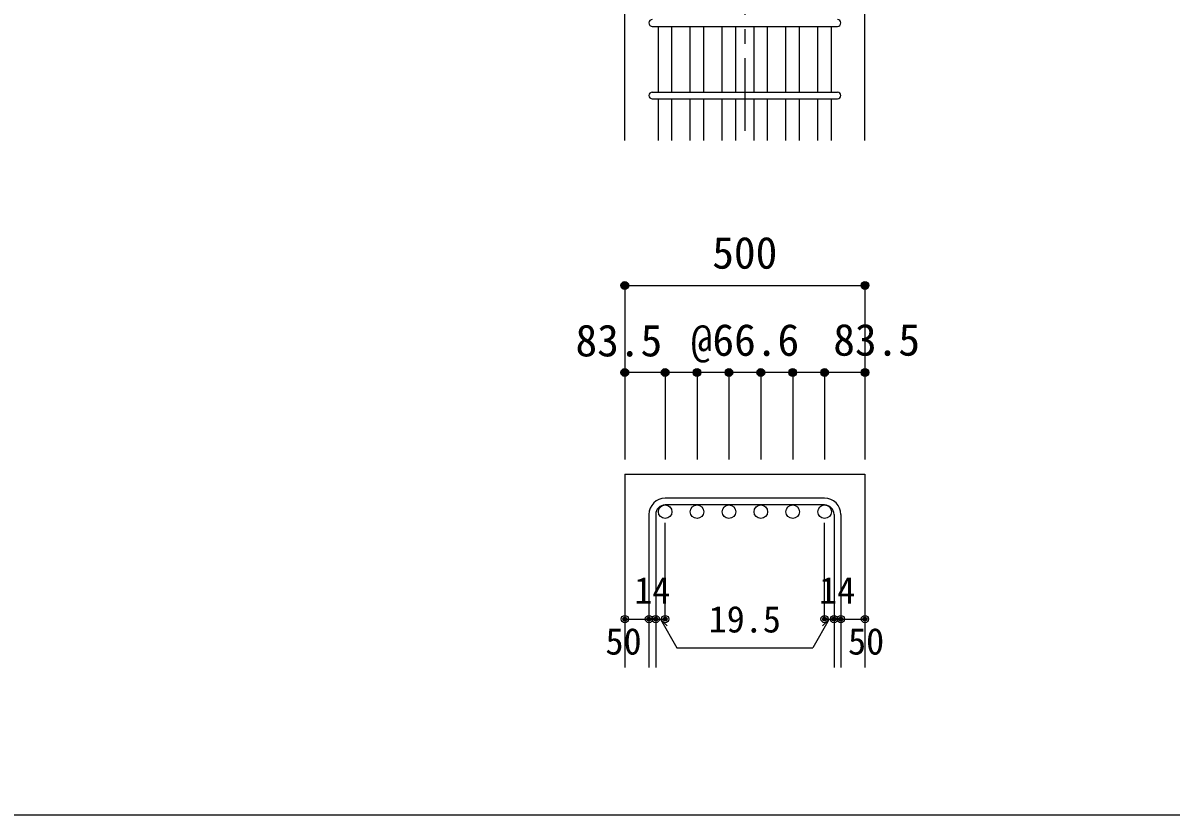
# Model space of a CAD drawing. Units: millimetres at full size, sheet at 1:30; details may follow other scales. Extents: x -5973 to 5954, y -4195 to 4201.
# Drawn here: x -942 to 1434, y 3 to 1641 of the extents above; entities that cross this region are included whole.
import ezdxf
from ezdxf.enums import TextEntityAlignment as Align

# ---------------------------------------------------------------- set-up
doc = ezdxf.new("R2010")
doc.units = ezdxf.units.MM
doc.header["$LTSCALE"] = 30
doc.header["$PDMODE"] = 32
doc.header["$PDSIZE"] = 15
doc.linetypes.add('CHAIN1', pattern=[8, 5, -1, 1, -1])
for name, color, linetype in [('0-1_躯体線', 2, 'Continuous'), ('0-5_基礎梁筋', 7, 'Continuous'), ('0-6_スタラップ筋', 7, 'Continuous'), ('0-D_寸法', 4, 'Continuous'), ('F-0_枠', 6, 'Continuous')]:
    doc.layers.add(name, color=color, linetype=linetype)
doc.styles.add('ＭＳ ゴシック', font='')
doc.styles.get('ＭＳ ゴシック').set_extended_font_data('MS Gothic')

msp = doc.modelspace()

# ---------------------------------------------------------------- linework, layer by layer
at = {"layer": '0-1_躯体線'}
for p, q in [((303.94, 1398.3), (303.94, 1798.3)), ((800.94, 1398.3), (800.94, 1798.3)), ((303.94, 708.3), (303.94, 308.3)), ((303.94, 708.3), (800.94, 708.3)), ((800.94, 708.3), (800.94, 308.3))]:
    msp.add_line(p, q, dxfattribs=at)
at = {"layer": '0-5_基礎梁筋'}
for p, q in [((373.44, 1498.3), (373.44, 1634.3)), ((401.44, 1498.3), (401.44, 1634.3)), ((439.44, 1498.3), (439.44, 1634.3)), ((467.44, 1498.3), (467.44, 1634.3)), ((505.44, 1498.3), (505.44, 1634.3)), ((533.44, 1498.3), (533.44, 1634.3)), ((571.44, 1498.3), (571.44, 1634.3)), ((599.44, 1498.3), (599.44, 1634.3)), ((637.44, 1498.3), (637.44, 1634.3)), ((665.44, 1498.3), (665.44, 1634.3)), ((703.44, 1498.3), (703.44, 1634.3)), ((731.44, 1498.3), (731.44, 1634.3)), ((373.44, 1398.3), (373.44, 1484.3)), ((401.44, 1398.3), (401.44, 1484.3)), ((439.44, 1398.3), (439.44, 1484.3)), ((467.44, 1398.3), (467.44, 1484.3)), ((505.44, 1398.3), (505.44, 1484.3)), ((533.44, 1398.3), (533.44, 1484.3)), ((571.44, 1398.3), (571.44, 1484.3)), ((599.44, 1398.3), (599.44, 1484.3)), ((637.44, 1398.3), (637.44, 1484.3)), ((665.44, 1398.3), (665.44, 1484.3)), ((703.44, 1398.3), (703.44, 1484.3)), ((731.44, 1398.3), (731.44, 1484.3))]:
    msp.add_line(p, q, dxfattribs=at)
at = {"layer": '0-5_基礎梁筋', "color": 3}
for centre in [(387.44, 630.3), (453.44, 630.3), (519.44, 630.3), (585.44, 630.3), (651.44, 630.3), (717.44, 630.3)]:
    msp.add_circle(centre, 14, dxfattribs=at)
at = {"layer": '0-6_スタラップ筋'}
for p, q in [((360.94, 1634.3), (743.94, 1634.3)), ((360.94, 1498.3), (743.94, 1498.3)), ((360.94, 1484.3), (743.94, 1484.3)), ((717.44, 658.3), (387.44, 658.3)), ((717.44, 644.3), (387.44, 644.3)), ((353.94, 624.8), (353.94, 308.3)), ((367.94, 624.8), (367.94, 308.3)), ((736.94, 624.8), (736.94, 308.3)), ((750.94, 624.8), (750.94, 308.3))]:
    msp.add_line(p, q, dxfattribs=at)
for centre, radius, start, end in [((360.94, 1641.3), 7, 90, 270), ((743.94, 1641.3), 7, 270, 90), ((360.94, 1491.3), 7, 90, 270), ((743.94, 1491.3), 7, 270, 90), ((387.44, 624.8), 33.5, 90, 180), ((387.44, 624.8), 19.5, 90, 180), ((717.44, 624.8), 33.5, 0, 90), ((717.44, 624.8), 19.5, 0, 90)]:
    msp.add_arc(centre, radius, start, end, dxfattribs=at)
at = {"layer": '0-D_寸法', "linetype": 'CHAIN1'}
msp.add_line((552.44, 3248.3), (552.44, 1398.3), dxfattribs=at)
at = {"layer": '0-D_寸法'}
for p, q in [((303.94, 1098.3), (303.94, 918.3)), ((303.94, 1098.3), (800.94, 1098.3)), ((800.94, 1098.3), (800.94, 918.3)), ((387.44, 918.3), (303.94, 918.3)), ((303.94, 918.3), (303.94, 738.3)), ((552.44, 918.3), (387.44, 918.3)), ((387.44, 918.3), (387.44, 738.3)), ((453.44, 918.3), (453.44, 738.3)), ((519.44, 918.3), (519.44, 738.3)), ((717.44, 918.3), (552.44, 918.3)), ((585.44, 918.3), (585.44, 738.3)), ((651.44, 918.3), (651.44, 738.3)), ((800.94, 918.3), (717.44, 918.3)), ((717.44, 918.3), (717.44, 738.3)), ((800.94, 918.3), (800.94, 738.3)), ((387.44, 408.3), (387.44, 607.63)), ((717.44, 408.3), (717.44, 607.63)), ((303.94, 408.3), (353.94, 408.3)), ((353.94, 408.3), (387.44, 408.3)), ((377.69, 408.3), (391.83, 394.16)), ((377.69, 408.3), (411.91, 349.02)), ((727.19, 408.3), (692.96, 349.02)), ((727.19, 408.3), (713.04, 394.16)), ((717.44, 408.3), (800.94, 408.3)), ((736.94, 408.3), (750.94, 408.3)), ((411.91, 349.02), (692.96, 349.02))]:
    msp.add_line(p, q, dxfattribs=at)
msp.add_lwpolyline([(800.94, 1098.3), (800.94, 918.3), (800.94, 738.3)], dxfattribs=at)
for centre, radius in [((303.94, 1098.3), 8), ((303.94, 1098.3), 7.2), ((303.94, 1098.3), 6.4), ((303.94, 1098.3), 5.6), ((303.94, 1098.3), 4.8), ((303.94, 1098.3), 4), ((303.94, 1098.3), 3.2), ((303.94, 1098.3), 2.4), ((303.94, 1098.3), 1.6), ((303.94, 1098.3), 0.8), ((800.94, 1098.3), 8), ((800.94, 1098.3), 7.2), ((800.94, 1098.3), 6.4), ((800.94, 1098.3), 5.6), ((800.94, 1098.3), 4.8), ((800.94, 1098.3), 4), ((800.94, 1098.3), 3.2), ((800.94, 1098.3), 2.4), ((800.94, 1098.3), 1.6), ((800.94, 1098.3), 0.8), ((303.94, 918.3), 8), ((303.94, 918.3), 7.2), ((303.94, 918.3), 6.4), ((303.94, 918.3), 5.6), ((303.94, 918.3), 4.8), ((303.94, 918.3), 4), ((303.94, 918.3), 3.2), ((303.94, 918.3), 2.4), ((303.94, 918.3), 1.6), ((303.94, 918.3), 0.8), ((387.44, 918.3), 8), ((387.44, 918.3), 7.2), ((387.44, 918.3), 6.4), ((387.44, 918.3), 5.6), ((387.44, 918.3), 4.8), ((387.44, 918.3), 4), ((387.44, 918.3), 3.2), ((387.44, 918.3), 2.4), ((387.44, 918.3), 1.6), ((387.44, 918.3), 0.8), ((453.44, 918.3), 8), ((453.44, 918.3), 7.2), ((453.44, 918.3), 6.4), ((453.44, 918.3), 5.6), ((453.44, 918.3), 4.8), ((453.44, 918.3), 4), ((453.44, 918.3), 3.2), ((453.44, 918.3), 2.4), ((453.44, 918.3), 1.6), ((453.44, 918.3), 0.8), ((519.44, 918.3), 8), ((519.44, 918.3), 7.2), ((519.44, 918.3), 6.4), ((519.44, 918.3), 5.6), ((519.44, 918.3), 4.8), ((519.44, 918.3), 4), ((519.44, 918.3), 3.2), ((519.44, 918.3), 2.4), ((519.44, 918.3), 1.6), ((519.44, 918.3), 0.8), ((585.44, 918.3), 8), ((585.44, 918.3), 7.2), ((585.44, 918.3), 6.4), ((585.44, 918.3), 5.6), ((585.44, 918.3), 4.8), ((585.44, 918.3), 4), ((585.44, 918.3), 3.2), ((585.44, 918.3), 2.4), ((585.44, 918.3), 1.6), ((585.44, 918.3), 0.8), ((651.44, 918.3), 8), ((651.44, 918.3), 7.2), ((651.44, 918.3), 6.4), ((651.44, 918.3), 5.6), ((651.44, 918.3), 4.8), ((651.44, 918.3), 4), ((651.44, 918.3), 3.2), ((651.44, 918.3), 2.4), ((651.44, 918.3), 1.6), ((651.44, 918.3), 0.8), ((717.44, 918.3), 8), ((717.44, 918.3), 7.2), ((717.44, 918.3), 6.4), ((717.44, 918.3), 5.6), ((717.44, 918.3), 4.8), ((717.44, 918.3), 4), ((717.44, 918.3), 3.2), ((717.44, 918.3), 2.4), ((717.44, 918.3), 1.6), ((717.44, 918.3), 0.8), ((800.94, 918.3), 8), ((800.94, 918.3), 7.2), ((800.94, 918.3), 6.4), ((800.94, 918.3), 5.6), ((800.94, 918.3), 4.8), ((800.94, 918.3), 4), ((800.94, 918.3), 3.2), ((800.94, 918.3), 2.4), ((800.94, 918.3), 1.6), ((800.94, 918.3), 0.8), ((303.94, 408.3), 4), ((303.94, 408.3), 3.6), ((303.94, 408.3), 3.2), ((303.94, 408.3), 2.8), ((303.94, 408.3), 2.4), ((303.94, 408.3), 2), ((303.94, 408.3), 1.6), ((303.94, 408.3), 1.2), ((303.94, 408.3), 0.8), ((303.94, 408.3), 0.4), ((353.94, 408.3), 4), ((353.94, 408.3), 3.6), ((353.94, 408.3), 3.2), ((353.94, 408.3), 2.8), ((353.94, 408.3), 2.4), ((353.94, 408.3), 2), ((353.94, 408.3), 1.6), ((353.94, 408.3), 1.2), ((353.94, 408.3), 0.8), ((353.94, 408.3), 0.4), ((367.94, 408.3), 4), ((367.94, 408.3), 3.6), ((367.94, 408.3), 3.2), ((367.94, 408.3), 2.8), ((367.94, 408.3), 2.4), ((367.94, 408.3), 2), ((367.94, 408.3), 1.6), ((367.94, 408.3), 1.2), ((367.94, 408.3), 0.8), ((367.94, 408.3), 0.4), ((387.44, 408.3), 4), ((387.44, 408.3), 3.6), ((387.44, 408.3), 3.2), ((387.44, 408.3), 2.8), ((387.44, 408.3), 2.4), ((387.44, 408.3), 2), ((387.44, 408.3), 1.6), ((387.44, 408.3), 1.2), ((387.44, 408.3), 0.8), ((387.44, 408.3), 0.4), ((717.44, 408.3), 4), ((717.44, 408.3), 3.6), ((717.44, 408.3), 3.2), ((717.44, 408.3), 2.8), ((717.44, 408.3), 2.4), ((717.44, 408.3), 2), ((717.44, 408.3), 1.6), ((717.44, 408.3), 1.2), ((717.44, 408.3), 0.8), ((717.44, 408.3), 0.4), ((736.94, 408.3), 4), ((736.94, 408.3), 3.6), ((736.94, 408.3), 3.2), ((736.94, 408.3), 2.8), ((736.94, 408.3), 2.4), ((736.94, 408.3), 2), ((736.94, 408.3), 1.6), ((736.94, 408.3), 1.2), ((736.94, 408.3), 0.8), ((736.94, 408.3), 0.4), ((750.94, 408.3), 4), ((750.94, 408.3), 3.6), ((750.94, 408.3), 3.2), ((750.94, 408.3), 2.8), ((750.94, 408.3), 2.4), ((750.94, 408.3), 2), ((750.94, 408.3), 1.6), ((750.94, 408.3), 1.2), ((750.94, 408.3), 0.8), ((750.94, 408.3), 0.4), ((800.94, 408.3), 4), ((800.94, 408.3), 3.6), ((800.94, 408.3), 3.2), ((800.94, 408.3), 2.8), ((800.94, 408.3), 2.4), ((800.94, 408.3), 2), ((800.94, 408.3), 1.6), ((800.94, 408.3), 1.2), ((800.94, 408.3), 0.8), ((800.94, 408.3), 0.4)]:
    msp.add_circle(centre, radius, dxfattribs=at)
at = {"layer": '0-D_寸法', "color": 7}
for p in [(303.94, 1098.3), (800.94, 1098.3), (303.94, 918.3), (387.44, 918.3), (453.44, 918.3), (519.44, 918.3), (585.44, 918.3), (651.44, 918.3), (717.44, 918.3), (800.94, 918.3), (303.94, 408.3), (353.94, 408.3), (367.94, 408.3), (387.44, 408.3), (717.44, 408.3), (736.94, 408.3), (750.94, 408.3), (800.94, 408.3)]:
    msp.add_point(p, dxfattribs=at)
at = {"layer": 'F-0_枠', "color": 2}
msp.add_line((3723.6, 2.95), (-5972.88, 2.95), dxfattribs=at)

# ---------------------------------------------------------------- texts
at = {"layer": '0-D_寸法', "style": 'ＭＳ ゴシック'}
for s, height, p in [('500', 65.98, (484.94, 1113.3)), ('83.5', 65.98, (201.91, 931.82)), ('@66.6', 65.98, (440.43, 933.03)), ('83.5', 65.98, (735.44, 933.3)), ('14', 54.99, (323.4, 423.75)), ('14', 54.99, (705.98, 423.75)), ('19.5', 54.99, (477.44, 364.02)), ('50', 54.99, (263.94, 318.3)), ('50', 54.99, (765.94, 318.3))]:
    msp.add_text(s, height=height, dxfattribs=at).set_placement(p, align=Align.BOTTOM_LEFT)

doc.saveas('drawing.dxf')
